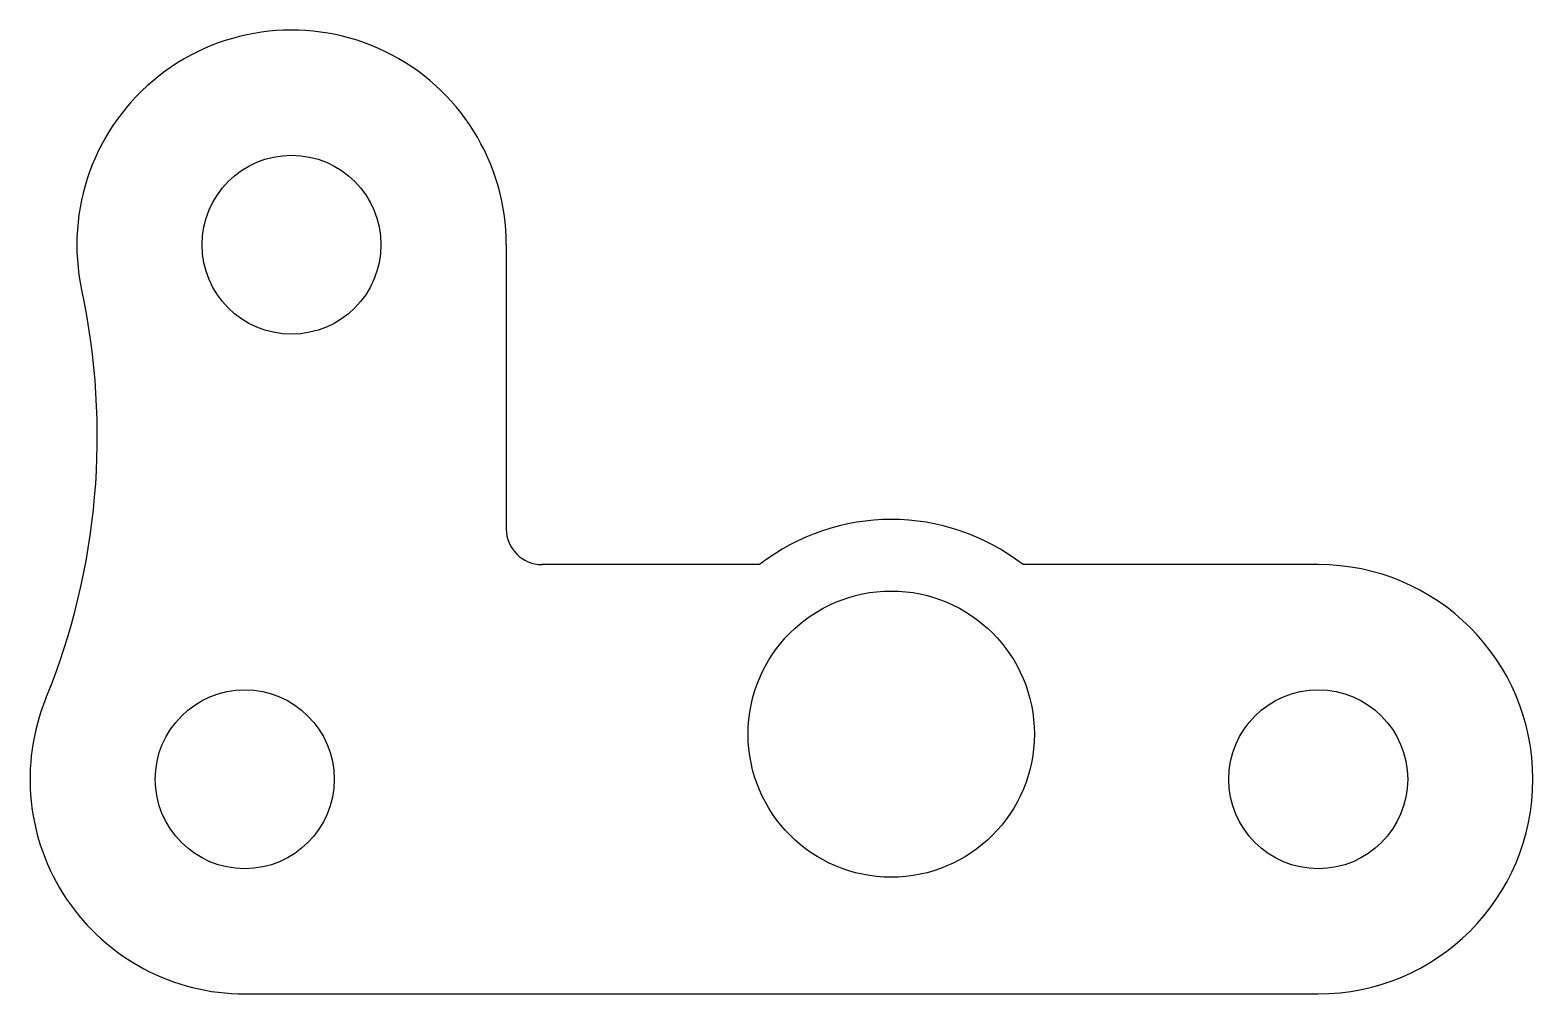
# Model space of a CAD drawing. Header units: millimetres. Extents: x -3.7 to 17.3, y -2.5 to 11.
import ezdxf

# ---------------------------------------------------------------- set-up
doc = ezdxf.new("R2010")
doc.units = ezdxf.units.MM

msp = doc.modelspace()

# ---------------------------------------------------------------- linework, layer by layer
at = {"color": 7, "linetype": 'Continuous', "lineweight": 25}
for p, q in [((3, 8), (3, 4.029)), ((6.539, 3.529), (3.5, 3.529)), ((14.346, 3.529), (10.221, 3.529)), ((-0.654, -2.471), (14.346, -2.471))]:
    msp.add_line(p, q, dxfattribs=at)
for centre, radius in [((0, 8), 1.25), ((8.38, 1.16), 2), ((-0.654, 0.529), 1.25), ((14.346, 0.529), 1.25)]:
    msp.add_circle(centre, radius, dxfattribs=at)
for centre, radius, start, end in [((0, 8), 3, 0, 192.1741), ((-12.414, 5.322), 9.7, 337.8259, 12.1741), ((3.5, 4.029), 0.5, 180, 270), ((8.38, 1.16), 3, 52.1414, 127.8586), ((14.346, 0.529), 3, 270, 90), ((-0.654, 0.529), 3, 157.8259, 270)]:
    msp.add_arc(centre, radius, start, end, dxfattribs=at)

doc.saveas('drawing.dxf')
